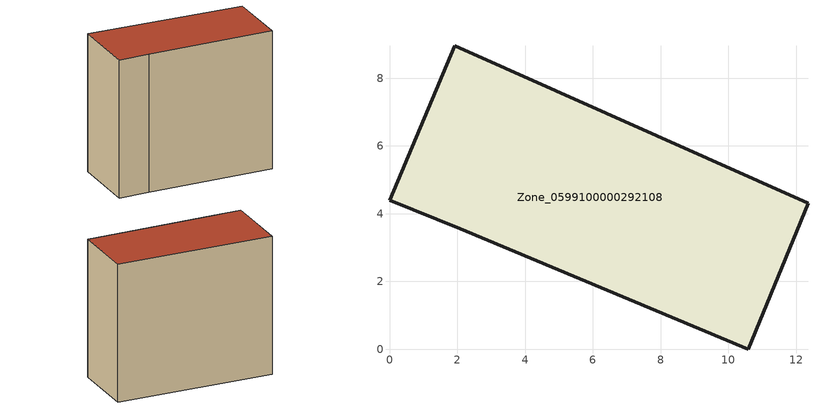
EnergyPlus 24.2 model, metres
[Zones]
Zone_0599100000292108
 floor ground (C_G): 10.58,0 2.09,3.56 0,4.4 1.92,8.96 12.35,4.32 z0
 wall outside (C_F): 2.09,3.56 10.58,0 12.35,4.32 1.92,8.96 0,4.4 2.09,3.56 z0:10.17
 roof outside (C_R): 12.35,4.32 1.92,8.96 0,4.4 2.09,3.56 10.58,0 z10.17
[BUILDING]
Pand.0599100000292108: North Axis=0; Terrain=City; Loads Convergence Tolerance Value=0.04; Temperature Convergence Tolerance Value=0.4; Solar Distribution=FullExterior; Maximum Number of Warmup Days=25; Minimum Number of Warmup Days=1
[Site:Location]
Rotterdam.The.Hague.AP_ZH_NLD Design_Conditions: Latitude=51.96; Longitude=4.45; Time Zone=1; Elevation=-4.5
[SITE:GROUNDTEMPERATURE:BUILDINGSURFACE]
18, 18, 18, 18, 18, 18, 18, 18, 18, 18, 18, 18
[MATERIAL] Thermal Absorptance=0.9; Solar Absorptance=0.7; Visible Absorptance=0.7
Name | Roughness | Thickness | Conductivity | Density | Specific Heat
G.TI.1946 | MediumSmooth | 0.15 | 1 | 540 | 1210
F.TI.1946 | Rough | 0.3 | 0.857143 | 1920 | 840
R.TI.1946 | MediumRough | 0.2 | 0.1 | 1500 | 1000
[CONSTRUCTION]
C_G: G.TI.1946
C_F: F.TI.1946
C_R: R.TI.1946
[ZONE]
Zone_0599100000292108: Type=1; Multiplier=1; Ceiling Height=Autocalculate; Volume=Autocalculate; Floor Area=autocalculate; Part of Total Floor Area=Yes
[ZONEINFILTRATION:DESIGNFLOWRATE]
Infil_Zone_0599100000292108: Zone or ZoneList or Space or SpaceList=Zone_0599100000292108; Schedule=AlwaysOn; Design Flow Rate Calculation Method=Flow/Area; Flow Rate per Floor Area=0.003; Constant Term Coefficient=1; Temperature Term Coefficient=0; Velocity Term Coefficient=0; Velocity Squared Term Coefficient=0
[HVACTEMPLATE:ZONE:IDEALLOADSAIRSYSTEM]
Zone_0599100000292108: Maximum Heating Supply Air Temperature=50; Minimum Cooling Supply Air Temperature=13; Maximum Heating Supply Air Humidity Ratio=0.0156; Minimum Cooling Supply Air Humidity Ratio=0.0077; Heating Limit=NoLimit; Cooling Limit=NoLimit; Dehumidification Control Type=ConstantSensibleHeatRatio; Cooling Sensible Heat Ratio=0.7; Dehumidification Setpoint=60; Humidification Control Type=None; Humidification Setpoint=30; Outdoor Air Method=None; Outdoor Air Flow Rate per Person=0.00944; Outdoor Air Flow Rate per Zone Floor Area=0; Outdoor Air Flow Rate per Zone=0; Demand Controlled Ventilation Type=None; Outdoor Air Economizer Type=NoEconomizer; Heat Recovery Type=None; Sensible Heat Recovery Effectiveness=0.7; Latent Heat Recovery Effectiveness=0.65
[ZONECONTROL:THERMOSTAT]
ThermostatControl_Zone_0599100000292108: Zone or ZoneList=Zone_0599100000292108; Control Type Schedule=DualSetpointControlType; Control 1=Thermostat_Zone_0599100000292108; Temperature Difference Between Cutout And Setpoint=0
[THERMOSTATSETPOINT:DUALSETPOINT]
Thermostat_Zone_0599100000292108: Heating Setpoint Temperature Schedule=HeatingSetpoint_Zone_0599100000292108; Cooling Setpoint Temperature Schedule=CoolingSetpoint_Zone_0599100000292108
[SCHEDULE:COMPACT]
HeatingSetpoint_Zone_0599100000292108: Through: 12/31, For: AllDays, Until: 24:00, 21
CoolingSetpoint_Zone_0599100000292108: Through: 12/31, For: AllDays, Until: 24:00, 24
DualSetpointControlType: Through: 12/31, For: AllDays, Until: 24:00, 4
AlwaysOn: Through: 12/31, For: AllDays, Until: 24:00, 1
